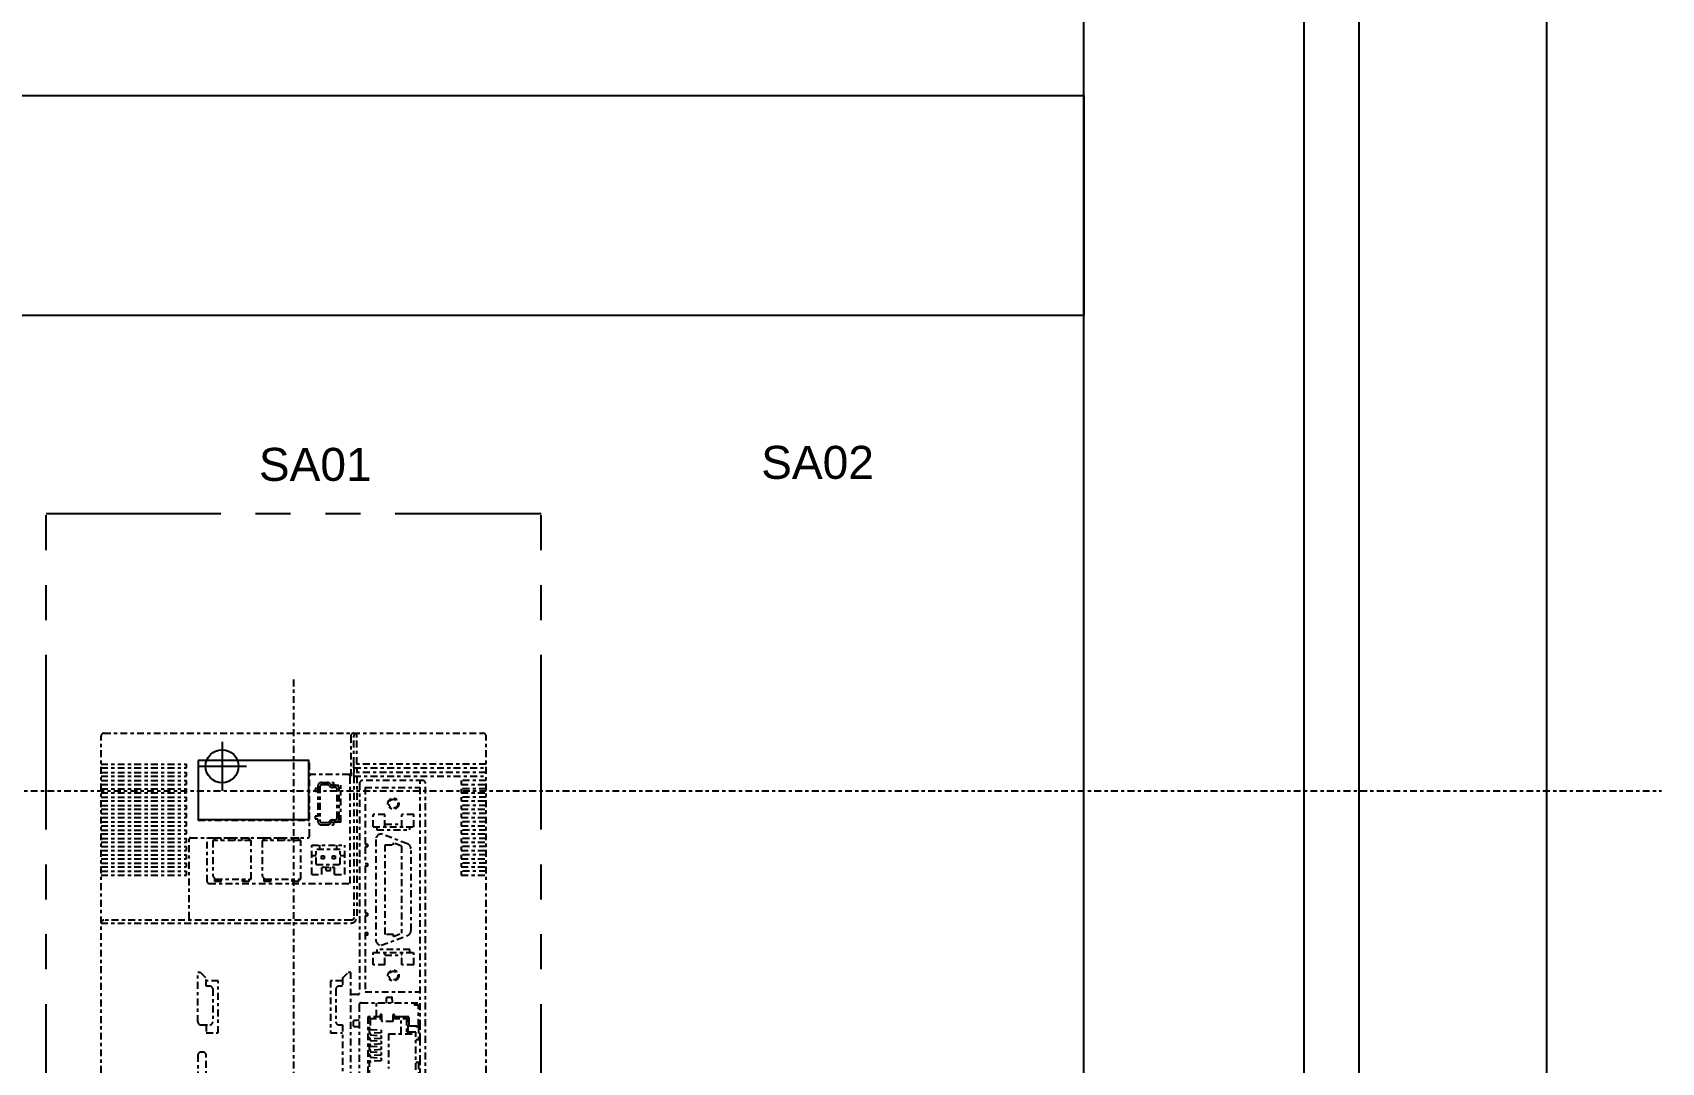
# Model space of a CAD drawing. Header units: millimetres. Extents: x -11 to 5160, y -11 to 2043.
# Drawn here: x 4033.1 to 4083.2, y 1202.5 to 1234.2 of the extents above; entities that cross this region are included whole.
import ezdxf

# ---------------------------------------------------------------- set-up
doc = ezdxf.new("R2010")
doc.units = ezdxf.units.MM
doc.linetypes.add('CENTER', pattern=[2, 1.25, -0.25, 0.25, -0.25])
doc.linetypes.add('PHANTOM', pattern=[63.5, 31.75, -6.35, 6.35, -6.35, 6.35, -6.35])
for name, color, linetype in [('10', 6, 'CENTER'), ('11', 2, 'Continuous'), ('12', 7, 'Continuous'), ('16', 7, 'CENTER'), ('18', 1, 'PHANTOM'), ('Base Plate', 50, 'Continuous'), ('Cable Duct', 160, 'Continuous'), ('Center Line', 6, 'CENTER')]:
    doc.layers.add(name, color=color, linetype=linetype)
doc.styles.get("Standard").update_dxf_attribs({"font": 'arial.ttf'})

# ---------------------------------------------------------------- blocks, each defined once
blk = doc.blocks.new('MRJE 70C')
at = {"layer": '10'}
for p, q in [((10, -83.5), (10, 83.5)), ((10.5, 84), (79.5, 84)), ((55.41, 83.5), (55.41, 76.2)), ((55.98, 78.4), (55.98, 83.5)), ((56.47, 78.4), (56.47, 84)), ((80, -83.5), (80, 83.5)), ((10, 78.4), (25.5, 78.4)), ((10, 77.7), (25.5, 77.7)), ((25.5, 77.7), (25.5, 78.4)), ((47.75, 79.05), (47.9, 79.05)), ((47.9, 65.3), (47.9, 79.05)), ((80, 78.4), (55.97, 78.4)), ((55.97, 77.7), (55.97, 78.4)), ((55.97, 77.7), (80, 77.7)), ((55.98, 77.7), (55.98, 76.9)), ((56.47, 77.7), (56.47, 76.9)), ((10, 76.9), (25.5, 76.9)), ((10, 76.2), (25.5, 76.2)), ((10, 75.4), (25.5, 75.4)), ((10, 74.7), (25.5, 74.7)), ((25.5, 76.2), (25.5, 76.9)), ((25.5, 74.7), (25.5, 75.4)), ((55.1, 76.5), (47.9, 76.5)), ((49.4, 74.35), (49.4, 68.05)), ((49.8, 74.35), (49.8, 68.05)), ((50.1, 75.05), (52.3, 75.05)), ((51.2, 74.65), (50.1, 74.65)), ((51.77, 74.65), (52.3, 74.65)), ((52, 74.55), (53.6, 74.55)), ((52.6, 74.15), (52.07, 74.15)), ((52.3, 74.65), (52.3, 75.05)), ((53.6, 67.85), (53.6, 74.55)), ((55.41, 76.2), (55.28, 76.2)), ((55.28, 56.7), (55.28, 76.2)), ((55.28, 56.7), (55.28, 76.2)), ((80, 76.9), (55.97, 76.9)), ((55.97, 76.2), (55.97, 76.9)), ((55.97, 76.2), (80, 76.2)), ((55.98, 76.2), (55.98, 50.5)), ((56.47, 76.2), (56.47, 50.5)), ((57, 74.9), (57, 36.8)), ((68.5, 75.4), (57.5, 75.4)), ((58, 74.15), (58, 63.85)), ((58, 74.15), (68, 74.15)), ((68, 30.65), (68, 75.4)), ((69, -17.6), (69, 74.9)), ((80, 75.4), (75.5, 75.4)), ((75.5, 75.4), (75.5, 74.7)), ((75.5, 74.7), (80, 74.7)), ((10, 73.9), (25.5, 73.9)), ((10, 73.2), (25.5, 73.2)), ((10, 72.4), (25.5, 72.4)), ((10, 71.7), (25.5, 71.7)), ((25.5, 73.2), (25.5, 73.9)), ((25.5, 71.7), (25.5, 72.4)), ((47.75, 73.7), (47.9, 73.7)), ((49.4, 73.95), (48.9, 73.95)), ((48.9, 73.95), (48.9, 73.45)), ((48.9, 73.45), (49.4, 73.45)), ((52.9, 68.55), (52.9, 73.85)), ((53.3, 68.55), (53.3, 73.85)), ((80, 73.9), (75.5, 73.9)), ((75.5, 73.9), (75.5, 73.2)), ((75.5, 73.2), (80, 73.2)), ((80, 72.4), (75.5, 72.4)), ((75.5, 72.4), (75.5, 71.7)), ((75.5, 71.7), (80, 71.7)), ((10, 70.9), (25.5, 70.9)), ((10, 70.2), (25.5, 70.2)), ((10, 69.4), (25.5, 69.4)), ((10, 68.7), (25.5, 68.7)), ((25.5, 70.2), (25.5, 70.9)), ((25.5, 68.7), (25.5, 69.4)), ((27.65, 68.2), (27.65, 68.35)), ((27.65, 68.2), (47.9, 68.2)), ((49.4, 68.95), (48.9, 68.95)), ((48.9, 68.95), (48.9, 68.45)), ((48.9, 68.45), (49.4, 68.45)), ((52.07, 68.25), (52.6, 68.25)), ((59.45, 66.97), (59.45, 69.25)), ((61.6, 69.25), (59.45, 69.25)), ((61.6, 66.97), (61.6, 69.25)), ((64.7, 66.97), (64.7, 69.25)), ((66.85, 69.25), (64.7, 69.25)), ((66.85, 66.97), (66.85, 69.25)), ((80, 70.9), (75.5, 70.9)), ((75.5, 70.9), (75.5, 70.2)), ((75.5, 70.2), (80, 70.2)), ((80, 69.4), (75.5, 69.4)), ((75.5, 69.4), (75.5, 68.7)), ((75.5, 68.7), (80, 68.7)), ((10, 67.9), (25.5, 67.9)), ((10, 67.2), (25.5, 67.2)), ((10, 66.4), (25.5, 66.4)), ((10, 65.7), (25.5, 65.7)), ((25.5, 67.2), (25.5, 67.9)), ((25.5, 65.7), (25.5, 66.4)), ((50.1, 67.75), (51.2, 67.75)), ((50.1, 67.35), (52.3, 67.35)), ((52.3, 67.75), (51.77, 67.75)), ((53.6, 67.85), (52, 67.85)), ((52.3, 67.35), (52.3, 67.75)), ((59.45, 66.97), (66.85, 66.97)), ((60.15, 66.97), (60.15, 66.47)), ((60.15, 66.47), (66.15, 66.47)), ((65.7, 63.91), (60.95, 65.69)), ((61.6, 67.47), (64.7, 67.47)), ((66.15, 66.47), (66.15, 66.97)), ((80, 67.9), (75.5, 67.9)), ((75.5, 67.9), (75.5, 67.2)), ((75.5, 67.2), (80, 67.2)), ((80, 66.4), (75.5, 66.4)), ((75.5, 66.4), (75.5, 65.7)), ((75.5, 65.7), (80, 65.7)), ((10, 64.9), (25.5, 64.9)), ((10, 64.2), (25.5, 64.2)), ((10, 63.4), (25.5, 63.4)), ((10, 62.7), (25.5, 62.7)), ((25.5, 64.2), (25.5, 64.9)), ((25.5, 62.7), (25.5, 63.4)), ((26, 50.3), (26, 64.7)), ((26.3, 65), (47.6, 65)), ((29.3, 57), (29.3, 65)), ((37.3, 64.5), (30.3, 64.5)), ((30.3, 64.5), (30.3, 58)), ((31.86, 64.92), (30.66, 64.92)), ((30.66, 64.5), (30.66, 64.92)), ((31.86, 64.5), (31.86, 64.92)), ((34.4, 64.92), (33.2, 64.92)), ((33.2, 64.5), (33.2, 64.92)), ((34.4, 64.5), (34.4, 64.92)), ((36.94, 64.92), (35.74, 64.92)), ((35.74, 64.5), (35.74, 64.92)), ((36.94, 64.5), (36.94, 64.92)), ((37.3, 57.5), (37.3, 64.5)), ((46.3, 64.5), (39.3, 64.5)), ((39.3, 64.5), (39.3, 58)), ((40.86, 64.92), (39.66, 64.92)), ((39.66, 64.5), (39.66, 64.92)), ((40.86, 64.5), (40.86, 64.92)), ((43.4, 64.92), (42.2, 64.92)), ((42.2, 64.5), (42.2, 64.92)), ((43.4, 64.5), (43.4, 64.92)), ((45.94, 64.92), (44.74, 64.92)), ((44.74, 64.5), (44.74, 64.92)), ((45.94, 64.5), (45.94, 64.92)), ((46.3, 57.5), (46.3, 64.5)), ((48.3, 63.65), (54.3, 63.65)), ((48.3, 58.35), (48.3, 63.65)), ((53.5, 62.85), (49.1, 62.85)), ((49.1, 60.15), (49.1, 62.85)), ((49.8, 62.85), (49.8, 63.65)), ((52.8, 63.65), (52.8, 62.85)), ((53.5, 60.15), (53.5, 62.85)), ((54.3, 58.35), (54.3, 63.65)), ((58, 63.85), (58.5, 63.85)), ((58, 63.35), (58, 60.35)), ((58.5, 63.35), (58, 63.35)), ((58.5, 63.35), (58.5, 63.85)), ((59.95, 64.69), (59.95, 46.45)), ((61.65, 47.41), (61.65, 63.72)), ((61.65, 63.72), (63.15, 63.72)), ((63.15, 63.72), (63.15, 64.07)), ((64.65, 63.5), (63.15, 64.07)), ((64.65, 63.5), (64.65, 47.64)), ((66.35, 48.16), (66.35, 62.98)), ((80, 64.9), (75.5, 64.9)), ((75.5, 64.9), (75.5, 64.2)), ((75.5, 64.2), (80, 64.2)), ((80, 63.4), (75.5, 63.4)), ((75.5, 63.4), (75.5, 62.7)), ((75.5, 62.7), (80, 62.7)), ((10, 61.9), (25.5, 61.9)), ((10, 61.2), (25.5, 61.2)), ((10, 60.4), (25.5, 60.4)), ((10, 59.7), (25.5, 59.7)), ((25.5, 61.2), (25.5, 61.9)), ((25.5, 59.7), (25.5, 60.4)), ((48.3, 61.8), (49.1, 61.8)), ((49.1, 60.15), (53.5, 60.15)), ((50.05, 61.7), (50.55, 61.7)), ((50.05, 61.2), (50.05, 61.7)), ((50.55, 61.2), (50.05, 61.2)), ((50.15, 59.65), (52.45, 59.65)), ((50.15, 58.35), (50.15, 59.65)), ((50.55, 61.7), (50.55, 61.2)), ((50.9, 59.05), (50.9, 59.65)), ((51.7, 59.05), (51.7, 59.65)), ((52.05, 61.7), (52.55, 61.7)), ((52.05, 61.2), (52.05, 61.7)), ((52.55, 61.2), (52.05, 61.2)), ((52.45, 58.35), (52.45, 59.65)), ((52.55, 61.7), (52.55, 61.2)), ((53.5, 61.8), (54.3, 61.8)), ((58, 60.35), (58.5, 60.35)), ((58, 59.85), (58, 36.99)), ((58.5, 59.85), (58, 59.85)), ((58.5, 59.85), (58.5, 60.35)), ((80, 61.9), (75.5, 61.9)), ((75.5, 61.9), (75.5, 61.2)), ((75.5, 61.2), (80, 61.2)), ((80, 60.4), (75.5, 60.4)), ((75.5, 60.4), (75.5, 59.7)), ((75.5, 59.7), (80, 59.7)), ((10, 58.9), (25.5, 58.9)), ((10, 58.2), (25.5, 58.2)), ((25.5, 58.2), (25.5, 58.9)), ((29.6, 56.7), (55.28, 56.7)), ((30.3, 58), (30.8, 57.5)), ((30.66, 57.08), (30.66, 57.64)), ((31.86, 57.08), (30.66, 57.08)), ((30.8, 57.5), (37.3, 57.5)), ((31.86, 57.08), (31.86, 57.5)), ((35.74, 57.08), (35.74, 57.5)), ((36.94, 57.08), (35.74, 57.08)), ((36.94, 57.08), (36.94, 57.5)), ((39.3, 58), (39.8, 57.5)), ((39.66, 57.08), (39.66, 57.64)), ((40.86, 57.08), (39.66, 57.08)), ((39.8, 57.5), (46.3, 57.5)), ((40.86, 57.08), (40.86, 57.5)), ((44.74, 57.08), (44.74, 57.5)), ((45.94, 57.08), (44.74, 57.08)), ((45.94, 57.08), (45.94, 57.5)), ((48.3, 58.35), (50.15, 58.35)), ((50.9, 59.05), (51.7, 59.05)), ((52.45, 58.35), (54.3, 58.35)), ((80, 58.9), (75.5, 58.9)), ((75.5, 58.9), (75.5, 58.2)), ((75.5, 58.2), (80, 58.2)), ((58, 51.3), (58.5, 51.3)), ((58.5, 50.8), (58, 50.8)), ((58.5, 50.8), (58.5, 51.3)), ((10, 49.5), (55.47, 49.5)), ((55.47, 50), (10.5, 50)), ((58, 47.8), (58.5, 47.8)), ((58.5, 47.3), (58.5, 47.8)), ((63.15, 47.41), (61.65, 47.41)), ((63.15, 47.07), (64.65, 47.64)), ((63.15, 47.07), (63.15, 47.41)), ((58.5, 47.3), (58, 47.3)), ((60.15, 44.66), (60.15, 44.16)), ((66.15, 44.66), (60.15, 44.66)), ((60.95, 45.45), (65.7, 47.23)), ((66.15, 44.16), (66.15, 44.66)), ((59.45, 41.89), (59.45, 44.16)), ((59.45, 44.16), (66.85, 44.16)), ((61.6, 41.89), (59.45, 41.89)), ((61.6, 41.89), (61.6, 44.16)), ((61.6, 43.66), (64.7, 43.66)), ((64.7, 41.89), (64.7, 44.16)), ((66.85, 41.89), (64.7, 41.89)), ((66.85, 41.89), (66.85, 44.16)), ((28.1, 40.5), (27.6, 40.5)), ((27.6, 31.5), (27.6, 40.5)), ((28.1, 40.5), (29.1, 39.5)), ((29.1, 38), (29.1, 39.5)), ((31.3, 39), (29.1, 39)), ((31.3, 29.5), (31.3, 39)), ((53.9, 39), (51.7, 39)), ((51.7, 39), (51.7, 29.5)), ((53.9, 39.5), (54.9, 40.5)), ((53.9, 39.5), (53.9, 38)), ((55.4, 40.5), (54.9, 40.5)), ((55.4, -6), (55.4, 40.5)), ((29.8, 38), (29.1, 38)), ((30.3, 37.5), (30.3, 31.5)), ((52.7, 37.5), (52.7, 31.5)), ((53.9, 38), (53.2, 38)), ((56.7, 36.5), (55.4, 36.5)), ((58, 36.99), (68, 36.99)), ((61.91, 36), (62.89, 36)), ((56.9, 34.59), (56.9, 17.86)), ((57.3, 34.99), (68, 34.99)), ((60.1, 32.49), (60.1, 34.99)), ((60.75, 32.74), (60.75, 32.49)), ((60.8, 32.14), (60.8, 32.74)), ((60.8, 32.74), (61.05, 32.74)), ((61.05, 31.61), (61.05, 32.74)), ((61.83, 35.32), (61.81, 35.07)), ((62.99, 35.07), (62.97, 35.32)), ((63.05, 32.74), (63.05, 31.61)), ((63.05, 32.74), (63.3, 32.74)), ((63.3, 32.14), (63.3, 32.74)), ((63.35, 32.49), (63.35, 32.74)), ((66.9, 34.99), (66.9, 34.79)), ((67.1, 34.59), (67.7, 34.59)), ((67.7, 30.79), (67.7, 34.59)), ((28.1, 31), (29.8, 31)), ((29.1, 31), (29.1, 29.5)), ((53.2, 31), (53.9, 31)), ((53.9, 31), (53.9, -0.5)), ((55.89, 30.73), (55.89, 31.72)), ((56.82, 31.81), (56.57, 31.8)), ((56.57, 30.65), (56.82, 30.64)), ((58.5, 32.44), (58.5, 20)), ((58.5, 32.44), (58.8, 32.14)), ((60.8, 32.44), (58.5, 32.44)), ((58.8, 20.3), (58.8, 32.14)), ((58.8, 32.14), (61.05, 32.14)), ((58.95, 32.14), (58.95, 30.16)), ((58.95, 30.16), (60.9, 30.03)), ((60.1, 32.49), (60.75, 32.49)), ((60.9, 30.03), (60.9, 29.53)), ((63.05, 31.61), (61.05, 31.61)), ((63.05, 32.14), (65.56, 32.14)), ((65.86, 32.44), (63.3, 32.44)), ((63.35, 32.49), (65.76, 32.49)), ((64.56, 29.37), (64.56, 32.14)), ((65.86, 32.44), (65.56, 32.14)), ((65.56, 32.14), (65.56, 29.37)), ((65.86, 29.67), (65.56, 29.37)), ((65.86, 29.67), (65.86, 32.44)), ((67.2, 29.67), (65.86, 29.67)), ((65.96, 32.29), (65.96, 30.99)), ((66.16, 30.79), (67.7, 30.79)), ((67.2, 30.79), (67.2, 30.65)), ((67.2, 30.65), (68, 30.65)), ((67.2, 22.77), (67.2, 29.67)), ((67.7, 30.65), (67.7, 28.25)), ((68, 28.25), (68, 30.65)), ((29.1, 29.5), (31.3, 29.5)), ((51.7, 29.5), (53.9, 29.5)), ((60.9, 29.53), (58.95, 29.41)), ((58.95, 29.41), (58.95, 29.14)), ((58.95, 29.14), (60.9, 29.01)), ((60.9, 28.51), (58.95, 28.39)), ((58.95, 28.39), (58.95, 28.12)), ((58.95, 28.12), (60.9, 28)), ((60.9, 27.5), (58.95, 27.37)), ((58.95, 27.37), (58.95, 27.11)), ((58.95, 27.11), (60.9, 26.98)), ((60.9, 29.01), (60.9, 28.51)), ((60.9, 28), (60.9, 27.5)), ((60.9, 26.98), (60.9, 26.48)), ((62.26, 29.37), (62.26, 23.07)), ((62.26, 29.37), (67.2, 29.37)), ((68, 28.25), (67.2, 28.25)), ((68, 24.19), (68, 28.25)), ((27.6, 25.5), (27.6, -6)), ((28.6, 26), (28.1, 26)), ((29.1, -1), (29.1, 25.5)), ((60.9, 26.48), (58.95, 26.36)), ((58.95, 26.36), (58.95, 26.09)), ((58.95, 26.09), (60.9, 25.97)), ((60.9, 25.47), (58.95, 25.34)), ((58.95, 25.34), (58.95, 25.08)), ((58.95, 25.08), (60.9, 24.95)), ((60.9, 24.45), (58.95, 24.33)), ((58.95, 24.33), (58.95, 24.06)), ((60.9, 25.97), (60.9, 25.47)), ((60.9, 24.95), (60.9, 24.45)), ((67.2, 24.19), (68, 24.19)), ((67.7, 24.19), (67.7, 21.8)), ((68, 21.8), (68, 24.19))]:
    blk.add_line(p, q, dxfattribs=at)
blk.add_lwpolyline([(54.98, 76.5), (55, 76.5), (55.04, 76.5), (55.07, 76.49), (55.1, 76.48), (55.13, 76.46), (55.16, 76.44), (55.18, 76.42), (55.21, 76.4), (55.23, 76.37), (55.24, 76.35), (55.26, 76.32), (55.27, 76.29), (55.28, 76.25), (55.28, 76.22), (55.28, 76.2)], dxfattribs=at)
for centre, radius in [((63.15, 71.2), 1), ((63.15, 71.2), 0.8), ((63.15, 39.94), 1), ((63.15, 39.94), 0.8)]:
    blk.add_circle(centre, radius, dxfattribs=at)
for centre, radius, start, end in [((10.5, 83.5), 0.5, 90, 180), ((55.91, 83.5), 0.5, 90.0438, 180.0438), ((56.47, 83.5), 0.5, 90.0438, 180.0438), ((79.5, 83.5), 0.5, 0, 90), ((48.2, 76.2), 0.3, 90, 180), ((50.1, 74.35), 0.7, 90, 180), ((50.1, 74.35), 0.3, 90, 180), ((51.13, 74.35), 0.7, 30, 90), ((51.2, 74.35), 0.3, 30, 90), ((52.07, 74.85), 0.7, 210, 270), ((52, 74.85), 0.3, 210, 270), ((52.6, 73.85), 0.7, 0, 90), ((52.6, 73.85), 0.3, 0, 90), ((54.98, 76.2), 0.302, 71.186, 90.0024), ((57.5, 74.9), 0.5, 90, 180), ((68.5, 74.9), 0.5, 0, 90), ((52.07, 67.55), 0.7, 90, 150), ((52.6, 68.55), 0.7, 270, 0), ((52.6, 68.55), 0.3, 270, 0), ((47.6, 65.3), 0.3, 270, 0), ((50.1, 68.05), 0.7, 180, 270), ((50.1, 68.05), 0.3, 180, 270), ((51.13, 68.05), 0.7, 270, 330), ((51.2, 68.05), 0.3, 270, 330), ((52, 67.55), 0.3, 90, 150), ((60.95, 64.69), 1, 90, 180), ((26.3, 64.7), 0.3, 90, 180), ((65.35, 62.98), 1, 0, 69.476), ((29.6, 57), 0.3, 180, 270), ((55.47, 50.5), 1, 269.9563, 359.9562), ((10.5, 49.5), 0.5, 90, 180), ((26.3, 50.3), 0.3, 180, 270), ((65.35, 48.16), 1, 290.524, 0), ((60.95, 46.45), 1, 180, 270), ((29.8, 37.5), 0.5, 0, 90), ((53.2, 37.5), 0.5, 90, 180), ((56.7, 36.8), 0.3, 270, 0), ((57.3, 34.59), 0.4, 90, 180), ((60.9, 32.74), 0.15, 0, 180), ((63.2, 32.74), 0.15, 0, 180), ((67.1, 34.79), 0.2, 180, 270), ((28.1, 31.5), 0.5, 180, 270), ((29.8, 31.5), 0.5, 270, 0), ((53.2, 31.5), 0.5, 180, 270), ((65.76, 32.29), 0.2, 0, 90), ((66.16, 30.99), 0.2, 180, 270), ((28.1, 25.5), 0.5, 90, 180), ((28.6, 25.5), 0.5, 0, 90)]:
    blk.add_arc(centre, radius, start, end, dxfattribs=at)
blk.add_ellipse((55.1, 76.2), major_axis=(0.3, 0), ratio=0.99863, start_param=1.518436, end_param=1.570796, dxfattribs=at)
for points, knots in [([(55.28, 76.2), (55.28, 76.23), (55.27, 76.29), (55.23, 76.38), (55.16, 76.44), (55.11, 76.47), (55.08, 76.48)], [0, 0, 0, 0, 0.250079, 0.50014, 0.750115, 1, 1, 1, 1]), ([(55.41, 76.2), (55.41, 76.23), (55.4, 76.3), (55.34, 76.4), (55.26, 76.46), (55.18, 76.49), (55.14, 76.5), (55.11, 76.5)], [0, 0, 0, 0, 0.216562, 0.448251, 0.707398, 0.850568, 1, 1, 1, 1]), ([(55.98, 50.5), (55.98, 50.47), (55.97, 50.4), (55.94, 50.31), (55.89, 50.22), (55.83, 50.14), (55.75, 50.08), (55.67, 50.03), (55.57, 50.01), (55.51, 50), (55.47, 50)], [0, 0, 0, 0, 0.12508, 0.250149, 0.375194, 0.50021, 0.625194, 0.750149, 0.875081, 1, 1, 1, 1]), ([(61.91, 36), (61.91, 36), (61.9, 35.99), (61.9, 35.99), (61.9, 35.98), (61.89, 35.97), (61.89, 35.95), (61.88, 35.93), (61.88, 35.9), (61.87, 35.86), (61.87, 35.8), (61.86, 35.72), (61.85, 35.6), (61.84, 35.47), (61.83, 35.37), (61.83, 35.32)], [0, 0, 0, 0, 0.008388, 0.014566, 0.022426, 0.04357, 0.072222, 0.108489, 0.152392, 0.20392, 0.263047, 0.403918, 0.574324, 0.773335, 1, 1, 1, 1]), ([(62.97, 35.32), (62.97, 35.37), (62.96, 35.47), (62.95, 35.6), (62.94, 35.72), (62.93, 35.8), (62.93, 35.86), (62.92, 35.9), (62.92, 35.93), (62.91, 35.95), (62.91, 35.97), (62.9, 35.98), (62.9, 35.99), (62.9, 35.99), (62.89, 36), (62.89, 36)], [0, 0, 0, 0, 0.226665, 0.425676, 0.596082, 0.736953, 0.79608, 0.847608, 0.891511, 0.927778, 0.95643, 0.977574, 0.985434, 0.991612, 1, 1, 1, 1]), ([(61.81, 35.07), (61.81, 35.06), (61.81, 35.04), (61.81, 35.02), (61.81, 35.01), (61.8, 35), (61.8, 35), (61.8, 34.99), (61.8, 34.99), (61.8, 34.99)], [0, 0, 0, 0, 0.423773, 0.5931, 0.733341, 0.844021, 0.924799, 0.975794, 1, 1, 1, 1]), ([(63, 34.99), (63, 34.99), (63, 34.99), (63, 35), (63, 35), (62.99, 35.01), (62.99, 35.02), (62.99, 35.04), (62.99, 35.06), (62.99, 35.07)], [0, 0, 0, 0, 0.024206, 0.075201, 0.155979, 0.266659, 0.4069, 0.576227, 1, 1, 1, 1]), ([(56.57, 31.8), (56.52, 31.79), (56.42, 31.79), (56.29, 31.78), (56.17, 31.77), (56.09, 31.76), (56.03, 31.75), (55.99, 31.75), (55.96, 31.74), (55.94, 31.74), (55.92, 31.73), (55.91, 31.73), (55.9, 31.72), (55.9, 31.72), (55.89, 31.72), (55.89, 31.72)], [0, 0, 0, 0, 0.226665, 0.425676, 0.596082, 0.736953, 0.79608, 0.847608, 0.891511, 0.927778, 0.95643, 0.977574, 0.985434, 0.991612, 1, 1, 1, 1]), ([(55.89, 30.73), (55.89, 30.73), (55.9, 30.73), (55.9, 30.73), (55.91, 30.72), (55.92, 30.72), (55.94, 30.71), (55.96, 30.71), (55.99, 30.7), (56.03, 30.7), (56.09, 30.69), (56.17, 30.68), (56.29, 30.67), (56.42, 30.66), (56.52, 30.66), (56.57, 30.65)], [0, 0, 0, 0, 0.008388, 0.014566, 0.022426, 0.04357, 0.072222, 0.108489, 0.152392, 0.20392, 0.263047, 0.403918, 0.574324, 0.773335, 1, 1, 1, 1]), ([(56.9, 31.82), (56.9, 31.82), (56.9, 31.82), (56.89, 31.82), (56.89, 31.82), (56.88, 31.82), (56.87, 31.82), (56.85, 31.82), (56.83, 31.81), (56.82, 31.81)], [0, 0, 0, 0, 0.024206, 0.075201, 0.155979, 0.266659, 0.4069, 0.576227, 1, 1, 1, 1]), ([(56.82, 30.64), (56.83, 30.64), (56.85, 30.63), (56.87, 30.63), (56.88, 30.63), (56.89, 30.63), (56.89, 30.63), (56.9, 30.63), (56.9, 30.63), (56.9, 30.62)], [0, 0, 0, 0, 0.423773, 0.5931, 0.733341, 0.844021, 0.924799, 0.975794, 1, 1, 1, 1])]:
    blk.add_open_spline(points, degree=3, knots=knots, dxfattribs=at)
at = {"layer": '11', "linetype": 'Continuous'}
for p, q in [((27.65, 79.05), (27.65, 68.35)), ((47.75, 79.05), (27.65, 79.05)), ((47.75, 68.35), (47.75, 79.05)), ((27.65, 68.35), (47.75, 68.35))]:
    blk.add_line(p, q, dxfattribs=at)
at = {"layer": '12'}
for p, q in [((32, 82.46), (32, 73.54)), ((27.54, 78), (36.46, 78))]:
    blk.add_line(p, q, dxfattribs=at)
blk.add_circle((32, 78), 3, dxfattribs=at)
at = {"layer": '16'}
blk.add_line((45, 93.79), (45, -97.32), dxfattribs=at)
at = {"layer": '18'}
for p, q in [((0, 124), (90, 124)), ((0, -124), (0, 124)), ((90, -124), (90, 124))]:
    blk.add_line(p, q, dxfattribs=at)
blk = doc.blocks.new('*U224')
at = {"layer": 'Base Plate'}
blk.add_lwpolyline([(-30, 400), (470, 400), (490, 380), (490, -556), (470, -576), (-30, -576), (-50, -556), (-50, 380)], close=True, dxfattribs=at)
at = {"layer": 'Cable Duct'}
for points in [[(440, 400), (480, 400), (480, -546), (440, -546)], [(0, 40), (440, 40), (440, 0), (0, 0)]]:
    blk.add_lwpolyline(points, close=True, dxfattribs=at)
at = {"layer": 'Center Line'}
blk.add_line((-105, -86.454), (545, -86.454), dxfattribs=at)
blk.add_blockref('MRJE 70C', (251.296, -160))
at = {"char_height": 6, "attachment_point": 1}
for s, insert in [('\\pxqc;SA02', (355.924, -23.722)), ('\\pxqc;SA01', (264.594, -24.089))]:
    blk.add_mtext_dynamic_manual_height_columns(s, width=71.28609, gutter_width=12.5, heights=[4.405], dxfattribs=dict(at, insert=insert))

msp = doc.modelspace()

# ---------------------------------------------------------------- linework, layer by layer
msp.add_lwpolyline([(3979.862, 1293.962), (4079.706, 1293.962), (4079.706, 1127.556), (3979.862, 1127.556)], close=True)

# ---------------------------------------------------------------- block references
at = {"xscale": 0.1693510201669083, "yscale": 0.1693510201669083, "zscale": 0.1693510201669083}
msp.add_blockref('*U224', (3990.947, 1225.535), dxfattribs=at)

doc.saveas('drawing.dxf')
